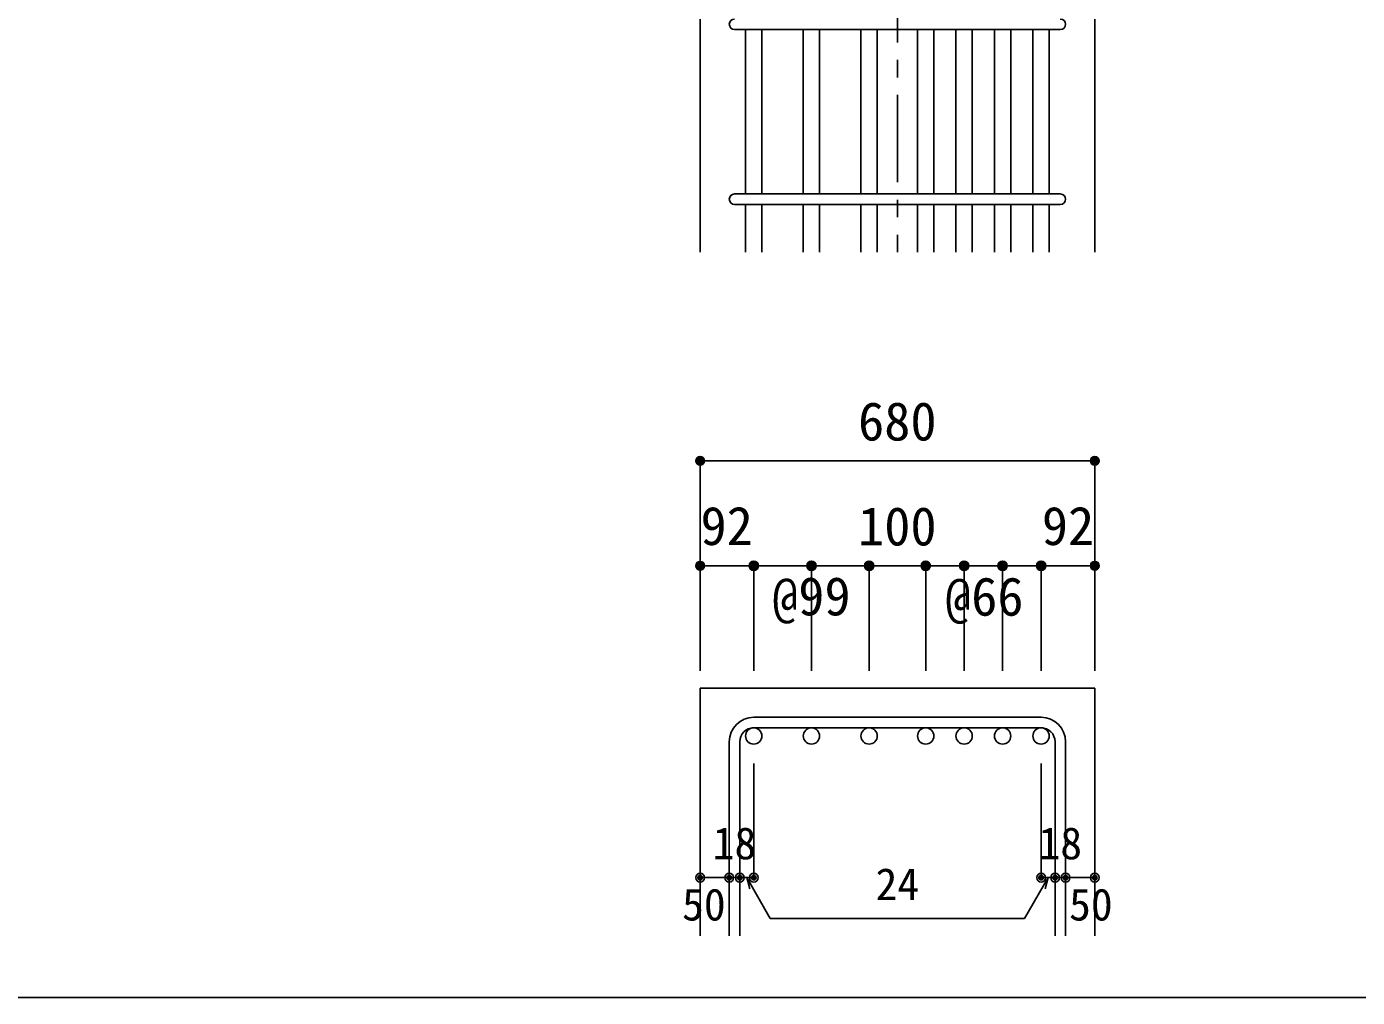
# Model space of a CAD drawing. Units: millimetres at full size, sheet at 1:30; some dimension numbers follow another scale. Extents: x -5973 to 5954, y -4195 to 4201.
# Drawn here: x -942 to 1342, y -4195 to -2530 of the extents above; entities that cross this region are included whole.
import ezdxf
from ezdxf.enums import TextEntityAlignment as Align

# ---------------------------------------------------------------- set-up
doc = ezdxf.new("R2010")
doc.units = ezdxf.units.MM
doc.header["$LTSCALE"] = 30
doc.header["$PDMODE"] = 32
doc.header["$PDSIZE"] = 15
doc.linetypes.add('CHAIN1', pattern=[8, 5, -1, 1, -1])
for name, color, linetype in [('0-1_躯体線', 2, 'Continuous'), ('0-5_基礎梁筋', 7, 'Continuous'), ('0-6_スタラップ筋', 7, 'Continuous'), ('0-D_寸法', 4, 'Continuous'), ('F-0_枠', 6, 'Continuous')]:
    doc.layers.add(name, color=color, linetype=linetype)
doc.styles.add('ＭＳ ゴシック', font='')
doc.styles.get('ＭＳ ゴシック').set_extended_font_data('MS Gothic')

msp = doc.modelspace()

# ---------------------------------------------------------------- linework, layer by layer
at = {"layer": '0-1_躯体線'}
for p, q in [((213.94, -2917.16), (213.94, -2517.16)), ((890.94, -2917.16), (890.94, -2517.16)), ((213.94, -4089.89), (213.94, -3664.89)), ((890.94, -3664.89), (213.94, -3664.89)), ((890.94, -4089.89), (890.94, -3664.89))]:
    msp.add_line(p, q, dxfattribs=at)
at = {"layer": '0-5_基礎梁筋'}
for p, q in [((291.94, -2535.16), (291.94, -2817.16)), ((319.94, -2535.16), (319.94, -2817.16)), ((390.94, -2535.16), (390.94, -2817.16)), ((418.94, -2535.16), (418.94, -2817.16)), ((489.94, -2535.16), (489.94, -2817.16)), ((517.94, -2535.16), (517.94, -2817.16)), ((586.94, -2535.16), (586.94, -2817.16)), ((614.94, -2535.16), (614.94, -2817.16)), ((652.94, -2535.16), (652.94, -2817.16)), ((680.94, -2535.16), (680.94, -2817.16)), ((718.94, -2535.16), (718.94, -2817.16)), ((746.94, -2535.16), (746.94, -2817.16)), ((784.94, -2535.16), (784.94, -2817.16)), ((812.94, -2535.16), (812.94, -2817.16)), ((291.94, -2835.16), (291.94, -2917.16)), ((319.94, -2835.16), (319.94, -2917.16)), ((390.94, -2835.16), (390.94, -2917.16)), ((418.94, -2835.16), (418.94, -2917.16)), ((489.94, -2835.16), (489.94, -2917.16)), ((517.94, -2835.16), (517.94, -2917.16)), ((586.94, -2835.16), (586.94, -2917.16)), ((614.94, -2835.16), (614.94, -2917.16)), ((652.94, -2835.16), (652.94, -2917.16)), ((680.94, -2835.16), (680.94, -2917.16)), ((718.94, -2835.16), (718.94, -2917.16)), ((746.94, -2835.16), (746.94, -2917.16)), ((784.94, -2835.16), (784.94, -2917.16)), ((812.94, -2835.16), (812.94, -2917.16))]:
    msp.add_line(p, q, dxfattribs=at)
at = {"layer": '0-5_基礎梁筋', "color": 3}
for centre in [(305.94, -3746.89), (404.94, -3746.89), (503.94, -3746.89), (600.94, -3746.89), (666.94, -3746.89), (732.94, -3746.89), (798.94, -3746.89)]:
    msp.add_circle(centre, 14, dxfattribs=at)
at = {"layer": '0-6_スタラップ筋'}
for p, q in [((831.94, -2535.16), (272.94, -2535.16)), ((272.94, -2817.16), (831.94, -2817.16)), ((831.94, -2835.16), (272.94, -2835.16)), ((798.94, -3714.89), (305.94, -3714.89)), ((798.94, -3732.89), (305.94, -3732.89)), ((263.94, -3756.89), (263.94, -4089.89)), ((281.94, -3756.89), (281.94, -4089.89)), ((822.94, -3756.89), (822.94, -4089.89)), ((840.94, -3756.89), (840.94, -4089.89))]:
    msp.add_line(p, q, dxfattribs=at)
for centre, radius, start, end in [((272.94, -2526.16), 9, 90, 270), ((831.94, -2526.16), 9, 270, 90), ((272.94, -2826.16), 9, 90, 270), ((831.94, -2826.16), 9, 270, 90), ((305.94, -3756.89), 42, 90, 180), ((798.94, -3756.89), 42, 0, 90), ((305.94, -3756.89), 24, 90, 180), ((798.94, -3756.89), 24, 0, 90)]:
    msp.add_arc(centre, radius, start, end, dxfattribs=at)
at = {"layer": '0-D_寸法', "linetype": 'CHAIN1'}
msp.add_line((552.44, -967.16), (552.44, -2917.16), dxfattribs=at)
at = {"layer": '0-D_寸法'}
for p, q in [((213.94, -3274.89), (213.94, -3454.89)), ((213.94, -3274.89), (890.94, -3274.89)), ((890.94, -3274.89), (890.94, -3454.89)), ((213.94, -3454.89), (213.94, -3634.89)), ((299.94, -3454.89), (213.94, -3454.89)), ((249.97, -3454.89), (305.94, -3454.89)), ((305.94, -3454.89), (503.94, -3454.89)), ((305.94, -3454.89), (305.94, -3634.89)), ((404.94, -3454.89), (404.94, -3634.89)), ((503.94, -3454.89), (503.94, -3634.89)), ((503.94, -3454.89), (600.94, -3454.89)), ((600.94, -3454.89), (600.94, -3634.89)), ((600.94, -3454.89), (600.94, -3634.89)), ((600.94, -3454.89), (798.94, -3454.89)), ((666.94, -3454.89), (666.94, -3634.89)), ((732.94, -3454.89), (732.94, -3634.89)), ((798.94, -3454.89), (798.94, -3634.89)), ((804.94, -3454.89), (890.94, -3454.89)), ((890.94, -3454.89), (890.94, -3634.89)), ((305.94, -3989.89), (305.94, -3793.81)), ((798.94, -3989.89), (798.94, -3793.81)), ((213.94, -3989.89), (263.94, -3989.89)), ((263.94, -3989.89), (281.94, -3989.89)), ((281.94, -3989.89), (305.94, -3989.89)), ((293.94, -3989.89), (334.39, -4059.96)), ((293.94, -3989.89), (299.11, -4009.21)), ((810.94, -3989.89), (770.49, -4059.96)), ((822.94, -3989.89), (798.94, -3989.89)), ((810.94, -3989.89), (805.76, -4009.21)), ((840.94, -3989.89), (822.94, -3989.89)), ((890.94, -3989.89), (840.94, -3989.89)), ((770.49, -4059.96), (334.39, -4059.96))]:
    msp.add_line(p, q, dxfattribs=at)
for centre, radius in [((213.94, -3274.89), 7.2), ((213.94, -3274.89), 6.4), ((213.94, -3274.89), 5.6), ((213.94, -3274.89), 4.8), ((213.94, -3274.89), 4), ((213.94, -3274.89), 3.2), ((213.94, -3274.89), 2.4), ((213.94, -3274.89), 1.6), ((213.94, -3274.89), 0.8), ((890.94, -3274.89), 7.2), ((890.94, -3274.89), 6.4), ((890.94, -3274.89), 5.6), ((890.94, -3274.89), 4.8), ((890.94, -3274.89), 4), ((890.94, -3274.89), 3.2), ((890.94, -3274.89), 2.4), ((890.94, -3274.89), 1.6), ((890.94, -3274.89), 0.8), ((305.94, -3454.89), 8), ((404.94, -3454.89), 8), ((503.94, -3454.89), 8), ((600.94, -3454.89), 8), ((666.94, -3454.89), 8), ((732.94, -3454.89), 8), ((798.94, -3454.89), 8), ((213.94, -3454.89), 7.2), ((213.94, -3454.89), 6.4), ((213.94, -3454.89), 5.6), ((213.94, -3454.89), 4.8), ((213.94, -3454.89), 4), ((213.94, -3454.89), 3.2), ((213.94, -3454.89), 2.4), ((213.94, -3454.89), 1.6), ((213.94, -3454.89), 0.8), ((305.94, -3454.89), 7.2), ((305.94, -3454.89), 6.4), ((305.94, -3454.89), 5.6), ((305.94, -3454.89), 4.8), ((305.94, -3454.89), 4), ((305.94, -3454.89), 3.2), ((305.94, -3454.89), 2.4), ((305.94, -3454.89), 1.6), ((305.94, -3454.89), 0.8), ((404.94, -3454.89), 7.2), ((404.94, -3454.89), 6.4), ((404.94, -3454.89), 5.6), ((404.94, -3454.89), 4.8), ((404.94, -3454.89), 4), ((404.94, -3454.89), 3.2), ((404.94, -3454.89), 2.4), ((404.94, -3454.89), 1.6), ((404.94, -3454.89), 0.8), ((503.94, -3454.89), 7.2), ((503.94, -3454.89), 6.4), ((503.94, -3454.89), 5.6), ((503.94, -3454.89), 4.8), ((503.94, -3454.89), 4), ((503.94, -3454.89), 3.2), ((503.94, -3454.89), 2.4), ((503.94, -3454.89), 1.6), ((503.94, -3454.89), 0.8), ((600.94, -3454.89), 7.2), ((600.94, -3454.89), 6.4), ((600.94, -3454.89), 5.6), ((600.94, -3454.89), 4.8), ((600.94, -3454.89), 4), ((600.94, -3454.89), 3.2), ((600.94, -3454.89), 2.4), ((600.94, -3454.89), 1.6), ((600.94, -3454.89), 0.8), ((666.94, -3454.89), 7.2), ((666.94, -3454.89), 6.4), ((666.94, -3454.89), 5.6), ((666.94, -3454.89), 4.8), ((666.94, -3454.89), 4), ((666.94, -3454.89), 3.2), ((666.94, -3454.89), 2.4), ((666.94, -3454.89), 1.6), ((666.94, -3454.89), 0.8), ((732.94, -3454.89), 7.2), ((732.94, -3454.89), 6.4), ((732.94, -3454.89), 5.6), ((732.94, -3454.89), 4.8), ((732.94, -3454.89), 4), ((732.94, -3454.89), 3.2), ((732.94, -3454.89), 2.4), ((732.94, -3454.89), 1.6), ((732.94, -3454.89), 0.8), ((798.94, -3454.89), 7.2), ((798.94, -3454.89), 6.4), ((798.94, -3454.89), 5.6), ((798.94, -3454.89), 4.8), ((798.94, -3454.89), 4), ((798.94, -3454.89), 3.2), ((798.94, -3454.89), 2.4), ((798.94, -3454.89), 1.6), ((798.94, -3454.89), 0.8), ((890.94, -3454.89), 7.2), ((890.94, -3454.89), 6.4), ((890.94, -3454.89), 5.6), ((890.94, -3454.89), 4.8), ((890.94, -3454.89), 4), ((890.94, -3454.89), 3.2), ((890.94, -3454.89), 2.4), ((890.94, -3454.89), 1.6), ((890.94, -3454.89), 0.8), ((213.94, -3989.89), 4), ((213.94, -3989.89), 3.6), ((213.94, -3989.89), 3.2), ((213.94, -3989.89), 2.8), ((213.94, -3989.89), 2.4), ((213.94, -3989.89), 2), ((213.94, -3989.89), 1.6), ((213.94, -3989.89), 1.2), ((213.94, -3989.89), 0.8), ((213.94, -3989.89), 0.4), ((263.94, -3989.89), 4), ((263.94, -3989.89), 3.6), ((263.94, -3989.89), 3.2), ((263.94, -3989.89), 2.8), ((263.94, -3989.89), 2.4), ((263.94, -3989.89), 2), ((263.94, -3989.89), 1.6), ((263.94, -3989.89), 1.2), ((263.94, -3989.89), 0.8), ((263.94, -3989.89), 0.4), ((281.94, -3989.89), 4), ((281.94, -3989.89), 3.6), ((281.94, -3989.89), 3.2), ((281.94, -3989.89), 2.8), ((281.94, -3989.89), 2.4), ((281.94, -3989.89), 2), ((281.94, -3989.89), 1.6), ((281.94, -3989.89), 1.2), ((281.94, -3989.89), 0.8), ((281.94, -3989.89), 0.4), ((305.94, -3989.89), 4), ((305.94, -3989.89), 3.6), ((305.94, -3989.89), 3.2), ((305.94, -3989.89), 2.8), ((305.94, -3989.89), 2.4), ((305.94, -3989.89), 2), ((305.94, -3989.89), 1.6), ((305.94, -3989.89), 1.2), ((305.94, -3989.89), 0.8), ((305.94, -3989.89), 0.4), ((798.94, -3989.89), 4), ((798.94, -3989.89), 3.6), ((798.94, -3989.89), 3.2), ((798.94, -3989.89), 2.8), ((798.94, -3989.89), 2.4), ((798.94, -3989.89), 2), ((798.94, -3989.89), 1.6), ((798.94, -3989.89), 1.2), ((798.94, -3989.89), 0.8), ((798.94, -3989.89), 0.4), ((822.94, -3989.89), 4), ((822.94, -3989.89), 3.6), ((822.94, -3989.89), 3.2), ((822.94, -3989.89), 2.8), ((822.94, -3989.89), 2.4), ((822.94, -3989.89), 2), ((822.94, -3989.89), 1.6), ((822.94, -3989.89), 1.2), ((822.94, -3989.89), 0.8), ((822.94, -3989.89), 0.4), ((840.94, -3989.89), 4), ((840.94, -3989.89), 3.6), ((840.94, -3989.89), 3.2), ((840.94, -3989.89), 2.8), ((840.94, -3989.89), 2.4), ((840.94, -3989.89), 2), ((840.94, -3989.89), 1.6), ((840.94, -3989.89), 1.2), ((840.94, -3989.89), 0.8), ((840.94, -3989.89), 0.4), ((890.94, -3989.89), 4), ((890.94, -3989.89), 3.6), ((890.94, -3989.89), 3.2), ((890.94, -3989.89), 2.8), ((890.94, -3989.89), 2.4), ((890.94, -3989.89), 2), ((890.94, -3989.89), 1.6), ((890.94, -3989.89), 1.2), ((890.94, -3989.89), 0.8), ((890.94, -3989.89), 0.4)]:
    msp.add_circle(centre, radius, dxfattribs=at)
at = {"layer": '0-D_寸法', "color": 7}
for p in [(213.94, -3274.89), (890.94, -3274.89), (213.94, -3454.89), (305.94, -3454.89), (305.94, -3454.89), (404.94, -3454.89), (404.94, -3454.89), (503.94, -3454.89), (503.94, -3454.89), (600.94, -3454.89), (600.94, -3454.89), (666.94, -3454.89), (666.94, -3454.89), (732.94, -3454.89), (732.94, -3454.89), (798.94, -3454.89), (798.94, -3454.89), (890.94, -3454.89), (213.94, -3989.89), (263.94, -3989.89), (281.94, -3989.89), (305.94, -3989.89), (305.94, -3989.89), (798.94, -3989.89), (798.94, -3989.89), (822.94, -3989.89), (840.94, -3989.89), (890.94, -3989.89)]:
    msp.add_point(p, dxfattribs=at)
at = {"layer": 'F-0_枠'}
msp.add_line((5954.1, -4195.24), (-5972.88, -4195.24), dxfattribs=at)

# ---------------------------------------------------------------- texts
at = {"layer": '0-D_寸法', "style": 'ＭＳ ゴシック'}
for s, height, p in [('680', 65.98, (484.94, -3259.89)), ('92', 65.98, (214.65, -3439.21)), ('100', 65.98, (484.94, -3439.89)), ('92', 65.98, (800.22, -3439.21)), ('@99', 65.98, (337.44, -3559.89)), ('@66', 65.98, (634.14, -3560.35)), ('18', 54.99, (235.44, -3974.89)), ('18', 54.99, (794.44, -3974.89)), ('24', 54.99, (514.94, -4044.96)), ('50', 54.99, (182.94, -4079.89)), ('50', 54.99, (846.94, -4079.89))]:
    msp.add_text(s, height=height, dxfattribs=at).set_placement(p, align=Align.BOTTOM_LEFT)

doc.saveas('drawing.dxf')
